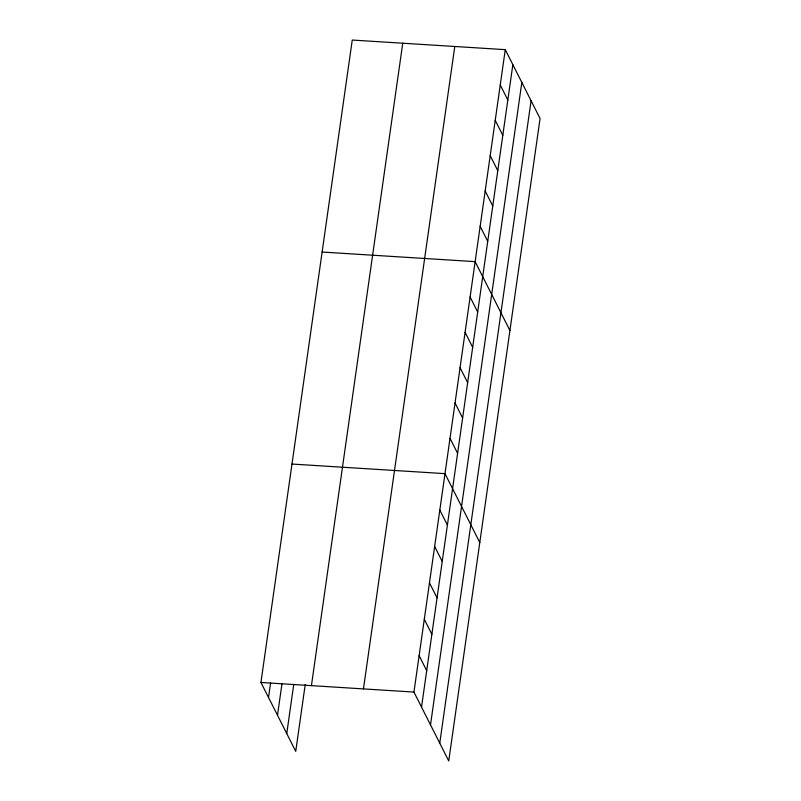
<?xml version="1.0" encoding="UTF-8"?>
<svg xmlns="http://www.w3.org/2000/svg" width="801" height="801" viewBox="0 0 801 801"><rect width="100%" height="100%" fill="white"/><g stroke="black" fill="none" stroke-linecap="round" stroke-linejoin="round"><path stroke-width="1.2" d="M305.221 684.605L295.729 751.348L260.936 682.472L352.26 40.05L505.271 49.652L540.064 118.528L448.74 760.95L413.947 692.074L505.271 49.652M268.525 697.481L270.588 682.923M277.496 715.253L281.982 683.704M286.748 733.576L293.657 685.035M311.429 685.636L402.753 43.214M363.454 688.9L454.778 46.488M421.526 707.083L512.85 64.661M430.507 724.855L521.831 82.433M439.759 743.178L531.083 100.756M322.122 252.045L475.133 261.647L509.927 330.533M291.995 464.049L444.996 473.651L479.789 542.527M260.936 682.472L413.947 692.074M500.245 84.986L507.824 99.995M495.218 120.32L502.808 135.329M490.202 155.654L497.781 170.663M485.176 190.988L492.755 205.997M480.149 226.323L487.739 241.331M470.107 296.981L477.686 311.99M465.091 332.315L472.67 347.324M460.064 367.649L467.644 382.658M455.038 402.983L462.618 417.992M450.022 438.317L457.601 453.326M439.819 510.057L447.399 525.066M434.643 546.462L442.222 561.471M429.466 582.858L437.056 597.866M424.3 619.263L431.879 634.272M419.123 655.669L426.703 670.677"/></g></svg>
